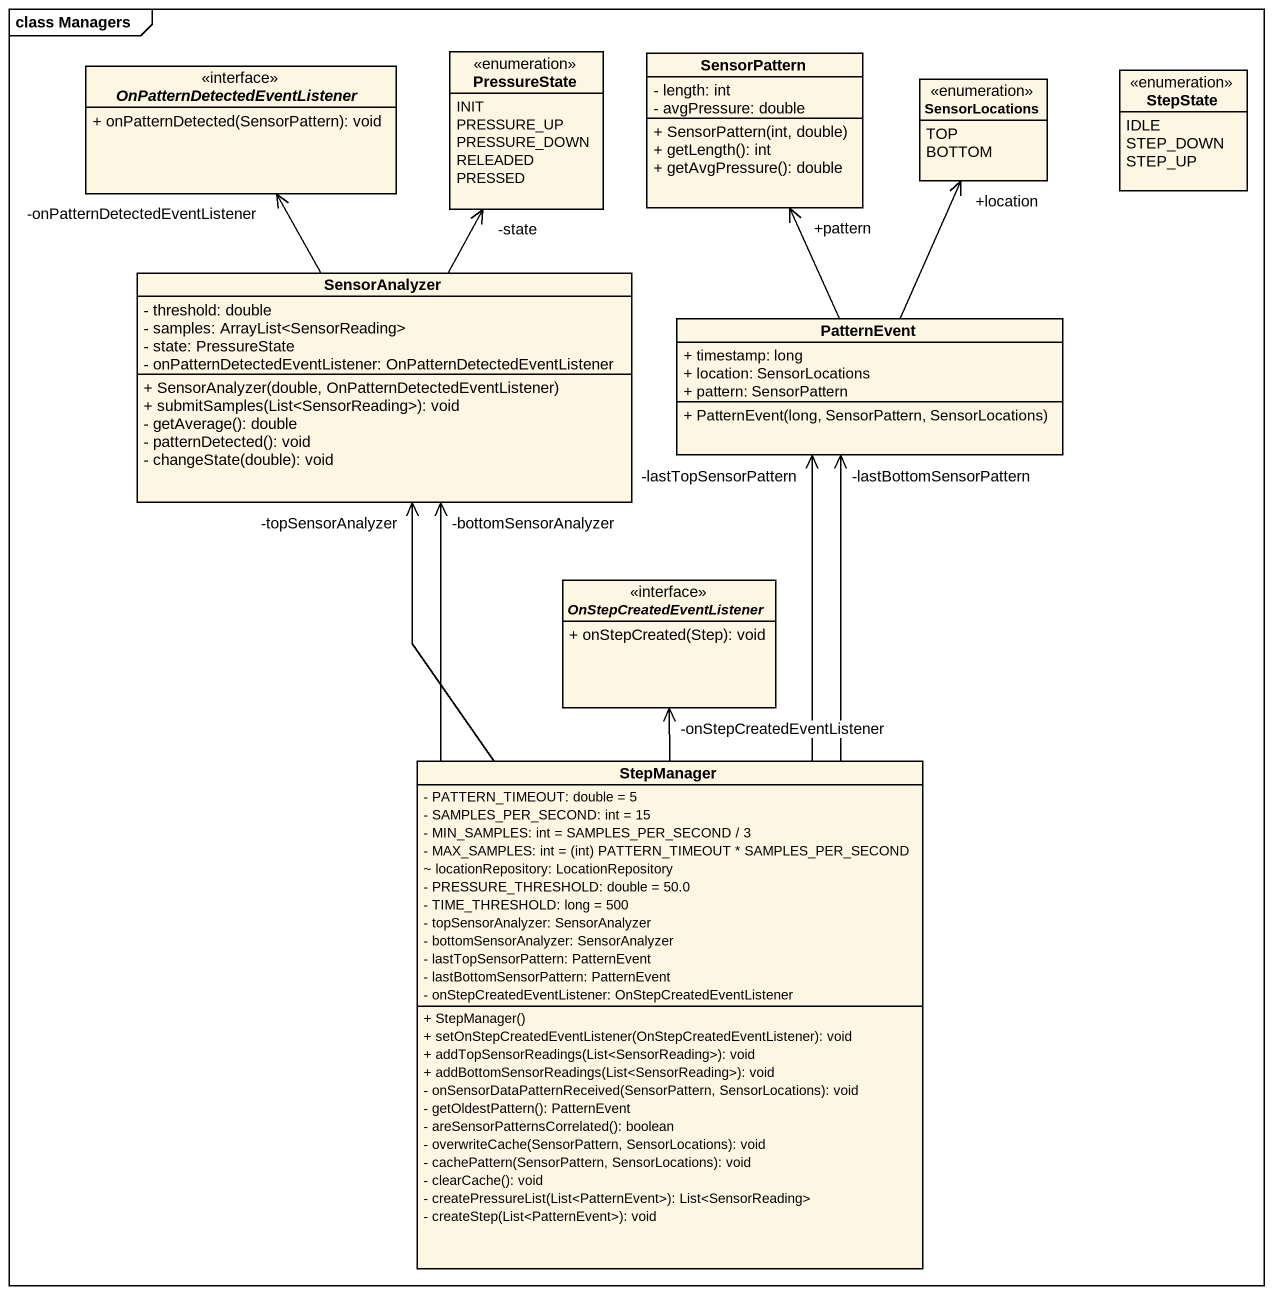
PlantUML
@startuml
mainframe class Managers
hide circle
hide empty members
skinparam classAttributeIconSize 0
interface "OnPatternDetectedEventListener" as OnPatternDetectedEventListen <<interface>> {
  + onPatternDetected(SensorPattern): void
}
enum PressureState {
  INIT
  PRESSURE_UP
  PRESSURE_DOWN
  RELEADED
  PRESSED
}
class SensorPattern {
  - length: int
  - avgPressure: double
  + SensorPattern(int, double)
  + getLength(): int
  + getAvgPressure(): double
}
enum SensorLocations {
  TOP
  BOTTOM
}
enum StepState {
  IDLE
  STEP_DOWN
  STEP_UP
}
class SensorAnalyzer {
  - threshold: double
  - samples: ArrayList<SensorReading>
  - state: PressureState
  - onPatternDetectedEventListener: OnPatternDetectedEventListener
  + SensorAnalyzer(double, OnPatternDetectedEventListener)
  + submitSamples(List<SensorReading>): void
  - getAverage(): double
  - patternDetected(): void
  - changeState(double): void
}
class PatternEvent {
  + timestamp: long
  + location: SensorLocations
  + pattern: SensorPattern
  + PatternEvent(long, SensorPattern, SensorLocations)
}
interface OnStepCreatedEventListener <<interface>> {
  + onStepCreated(Step): void
}
class StepManager {
  - PATTERN_TIMEOUT: double = 5
  - SAMPLES_PER_SECOND: int = 15
  - MIN_SAMPLES: int = SAMPLES_PER_SECOND / 3
  {field} - MAX_SAMPLES: int = (int) PATTERN_TIMEOUT * SAMPLES_PER_SECOND
  ~ locationRepository: LocationRepository
  - PRESSURE_THRESHOLD: double = 50.0
  - TIME_THRESHOLD: long = 500
  - topSensorAnalyzer: SensorAnalyzer
  - bottomSensorAnalyzer: SensorAnalyzer
  - lastTopSensorPattern: PatternEvent
  - lastBottomSensorPattern: PatternEvent
  - onStepCreatedEventListener: OnStepCreatedEventListener
  + StepManager()
  + setOnStepCreatedEventListener(OnStepCreatedEventListener): void
  + addTopSensorReadings(List<SensorReading>): void
  + addBottomSensorReadings(List<SensorReading>): void
  - onSensorDataPatternReceived(SensorPattern, SensorLocations): void
  - getOldestPattern(): PatternEvent
  - areSensorPatternsCorrelated(): boolean
  - overwriteCache(SensorPattern, SensorLocations): void
  - cachePattern(SensorPattern, SensorLocations): void
  - clearCache(): void
  - createPressureList(List<PatternEvent>): List<SensorReading>
  - createStep(List<PatternEvent>): void
}
SensorAnalyzer -up-> "-onPatternDetectedEventListener" OnPatternDetectedEventListen
SensorAnalyzer -up-> "-state" PressureState
PatternEvent -up-> "+pattern" SensorPattern
PatternEvent -up-> "+location" SensorLocations
StepManager -up-> "-bottomSensorAnalyzer" SensorAnalyzer
StepManager -up-> "-topSensorAnalyzer" SensorAnalyzer
StepManager -up-> "-lastBottomSensorPattern" PatternEvent
StepManager -up-> "-lastTopSensorPattern" PatternEvent
StepManager -up-> "-onStepCreatedEventListener" OnStepCreatedEventListener
@enduml
